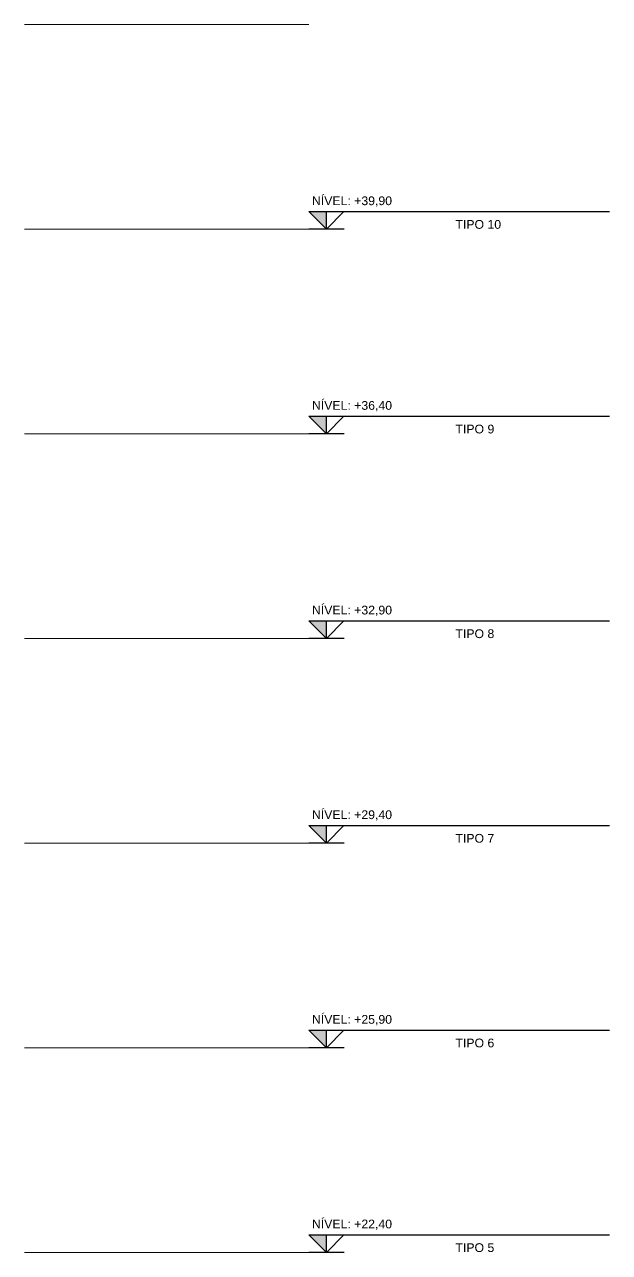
# Model space of a CAD drawing. Header units: millimetres. Extents: x -51 to 151, y -74 to 104.
# Drawn here: x 101.67 to 111.66, y -47.35 to -26.35 of the extents above; entities that cross this region are included whole.
import ezdxf
from ezdxf.enums import TextEntityAlignment as Align

# ---------------------------------------------------------------- set-up
doc = ezdxf.new("R2010")
doc.units = ezdxf.units.MM
doc.header["$LTSCALE"] = 15
doc.layers.add('Text', color=3, linetype='Continuous')
doc.styles.add('DM-TXT-100', font='arial.ttf', dxfattribs={"height": 0.2})
doc.styles.add('PADRAO', font='arial.ttf', dxfattribs={"height": 0.1})

# ---------------------------------------------------------------- blocks, each defined once
blk = doc.blocks.new('SIMBOLO NIVEL CORTE')
blk.add_hatch(color=1).paths.add_polyline_path([(0.3, 0.3), (0, 0.3), (0, 0)])
at = {"color": 1}
for p, q in [((0.301, 0.3), (-4.838, 0.3)), ((0, 0), (0, 0.3)), ((-0.301, 0), (0.301, 0))]:
    blk.add_line(p, q, dxfattribs=at)
blk.add_lwpolyline([(-0.3, 0.3), (0, 0), (0.3, 0.3)], dxfattribs=at)
at = {"layer": 'Text'}
for tag, p, height, style in [('PAVIMENTOXX', (-4.838, 0.412), 0.22, 'PADRAO'), ('PAVIMENTOXXXXX', (-4.838, 0.008), 0.18, 'DM-TXT-100')]:
    blk.add_attdef(tag, p, '', height=height, dxfattribs=dict(at, style=style))
at = {"layer": 'Text', "style": 'DM-TXT-100'}
blk.add_attdef('NIVELXXXXX', text='', height=0.18, dxfattribs=at).set_placement((0.246, 0.412), align=Align.RIGHT)

msp = doc.modelspace()

# ---------------------------------------------------------------- linework, layer by layer
at = {"linetype": 'Continuous', "lineweight": 13}
for points in [[(106.524, -26.347), (101.666, -26.347)], [(106.524, -29.847), (101.666, -29.847)], [(106.524, -33.347), (101.666, -33.347)], [(106.524, -36.847), (101.666, -36.847)], [(106.524, -36.847), (101.666, -36.847)], [(106.524, -40.347), (101.666, -40.347)], [(106.524, -43.847), (101.666, -43.847)], [(106.524, -47.347), (101.666, -47.347)]]:
    msp.add_lwpolyline(points, dxfattribs=at)

# ---------------------------------------------------------------- block references
at = {"layer": 'Text', "linetype": 'Continuous', "lineweight": 13}
ref = msp.add_blockref('SIMBOLO NIVEL CORTE', (106.825, -29.847), dxfattribs=dict(at, xscale=-1))
ref.add_attrib('NIVELXXXXX', 'NÍVEL: +39,90', dxfattribs={"layer": '0', "height": 0.15, "style": 'DM-TXT-100'}).set_placement((107.947, -29.436), align=Align.RIGHT)
ref.add_attrib('PAVIMENTOXXXXX', 'TIPO 10', (109.031, -29.84), dxfattribs={"layer": '0', "height": 0.15, "style": 'DM-TXT-100'})
ref = msp.add_blockref('SIMBOLO NIVEL CORTE', (106.825, -33.347), dxfattribs=dict(at, xscale=-1))
ref.add_attrib('NIVELXXXXX', 'NÍVEL: +36,40', dxfattribs={"layer": '0', "height": 0.15, "style": 'DM-TXT-100'}).set_placement((107.947, -32.936), align=Align.RIGHT)
ref.add_attrib('PAVIMENTOXXXXX', 'TIPO 9', (109.031, -33.34), dxfattribs={"layer": '0', "height": 0.15, "style": 'DM-TXT-100'})
ref = msp.add_blockref('SIMBOLO NIVEL CORTE', (106.825, -36.847), dxfattribs=dict(at, xscale=-1))
ref.add_attrib('NIVELXXXXX', 'NÍVEL: +32,90', dxfattribs={"layer": '0', "height": 0.15, "style": 'DM-TXT-100'}).set_placement((107.947, -36.436), align=Align.RIGHT)
ref.add_attrib('PAVIMENTOXXXXX', 'TIPO 8', (109.031, -36.84), dxfattribs={"layer": '0', "height": 0.15, "style": 'DM-TXT-100'})
ref = msp.add_blockref('SIMBOLO NIVEL CORTE', (106.825, -40.347), dxfattribs=dict(at, xscale=-1))
ref.add_attrib('NIVELXXXXX', 'NÍVEL: +29,40', dxfattribs={"layer": '0', "height": 0.15, "style": 'DM-TXT-100'}).set_placement((107.947, -39.936), align=Align.RIGHT)
ref.add_attrib('PAVIMENTOXXXXX', 'TIPO 7', (109.031, -40.34), dxfattribs={"layer": '0', "height": 0.15, "style": 'DM-TXT-100'})
ref = msp.add_blockref('SIMBOLO NIVEL CORTE', (106.825, -43.847), dxfattribs=dict(at, xscale=-1))
ref.add_attrib('NIVELXXXXX', 'NÍVEL: +25,90', dxfattribs={"layer": '0', "height": 0.15, "style": 'DM-TXT-100'}).set_placement((107.947, -43.436), align=Align.RIGHT)
ref.add_attrib('PAVIMENTOXXXXX', 'TIPO 6', (109.031, -43.84), dxfattribs={"layer": '0', "height": 0.15, "style": 'DM-TXT-100'})
ref = msp.add_blockref('SIMBOLO NIVEL CORTE', (106.825, -47.347), dxfattribs=dict(at, xscale=-1))
ref.add_attrib('NIVELXXXXX', 'NÍVEL: +22,40', dxfattribs={"layer": '0', "height": 0.15, "style": 'DM-TXT-100'}).set_placement((107.947, -46.936), align=Align.RIGHT)
ref.add_attrib('PAVIMENTOXXXXX', 'TIPO 5', (109.031, -47.34), dxfattribs={"layer": '0', "height": 0.15, "style": 'DM-TXT-100'})

doc.saveas('drawing.dxf')
